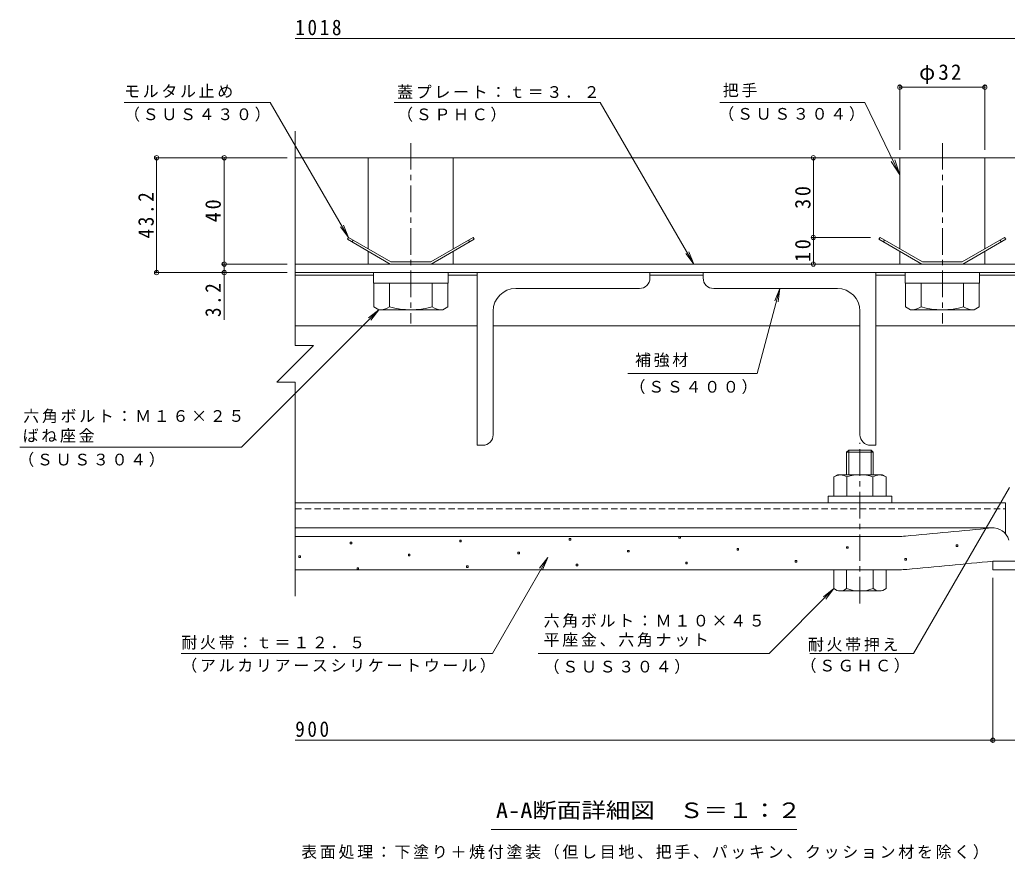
# Model space of a CAD drawing. Units: millimetres at full size. Extents: x -494 to 546, y -392 to 384.
# Drawn here: x -493.9 to -122.3, y -340.6 to -24.8 of the extents above; entities that cross this region are included whole.
import ezdxf
from ezdxf.enums import TextEntityAlignment as Align

# ---------------------------------------------------------------- set-up
doc = ezdxf.new("R2010")
doc.units = ezdxf.units.MM
doc.header["$LTSCALE"] = 2
doc.header["$PDMODE"] = 32
doc.header["$PDSIZE"] = 1.6
doc.linetypes.add('CHAIN1', pattern=[8, 5, -1, 1, -1])
doc.linetypes.add('DASHED1', pattern=[1.8, 1.2, -0.6])
for name, color, linetype, lineweight in [('D-2', 3, 'Continuous', 9), ('D-3', 5, 'Continuous', 5), ('D-4', 4, 'Continuous', 9), ('D-5', 7, 'Continuous', 9), ('D-6', 6, 'Continuous', 9), ('D-7', 134, 'Continuous', 5), ('D-9', 134, 'Continuous', 5), ('D-B', 2, 'Continuous', 9), ('D-C', 2, 'Continuous', 9), ('D-F', 7, 'Continuous', 9)]:
    doc.layers.add(name, color=color, linetype=linetype, lineweight=lineweight)
doc.styles.add('ＭＳ ゴシック', font='')
doc.styles.get('ＭＳ ゴシック').set_extended_font_data('MS Gothic')

msp = doc.modelspace()

# ---------------------------------------------------------------- linework, layer by layer
at = {"layer": 'D-2'}
for p, q in [((-91.132, -116.689), (-390.204, -116.689)), ((-390.204, -119.889), (-91.132, -119.889))]:
    msp.add_line(p, q, dxfattribs=at)
at = {"layer": 'D-3', "color": 4, "lineweight": 9}
for p, q in [((-390.204, -76.689), (-83.732, -76.689)), ((-354.447, -116.689), (-370.567, -107.382)), ((-368.435, -107.689), (-368.835, -108.382)), ((-322.897, -107.382), (-339.018, -116.689)), ((-325.029, -107.689), (-324.629, -108.382)), ((-154.447, -116.69), (-170.567, -107.382)), ((-168.435, -107.69), (-168.835, -108.382)), ((-122.897, -107.382), (-139.018, -116.69)), ((-125.029, -107.69), (-124.629, -108.382)), ((-354.447, -116.689), (-339.018, -116.689)), ((-354.232, -115.889), (-339.232, -115.889)), ((-154.447, -116.69), (-139.018, -116.69)), ((-154.232, -115.89), (-139.232, -115.89))]:
    msp.add_line(p, q, dxfattribs=at)
at = {"layer": 'D-3', "color": 6, "lineweight": 9}
for p, q in [((-390.204, -120.889), (-360.732, -120.889)), ((-332.732, -120.889), (-321.732, -120.889)), ((-256.732, -120.889), (-236.732, -120.889)), ((-171.732, -120.889), (-160.732, -120.889)), ((-132.732, -120.889), (-77.732, -120.889)), ((-390.204, -139.889), (-321.732, -139.889)), ((-315.732, -139.889), (-177.732, -139.889)), ((-171.732, -139.889), (-77.732, -139.889))]:
    msp.add_line(p, q, dxfattribs=at)
at = {"layer": 'D-3', "linetype": 'CHAIN1'}
msp.add_line((-177.732, -244.388), (-177.732, -183.901), dxfattribs=at)
at = {"layer": 'D-3'}
for p, q in [((-181.92, -186.689), (-182.732, -187.501)), ((-182.732, -187.501), (-172.732, -187.501)), ((-182.732, -187.501), (-182.732, -195.989)), ((-181.92, -186.689), (-173.544, -186.689)), ((-181.92, -195.989), (-181.92, -186.689)), ((-173.544, -186.689), (-172.732, -187.501)), ((-173.544, -195.989), (-173.544, -186.689)), ((-172.732, -195.989), (-172.732, -187.501)), ((-187.532, -231.689), (-167.932, -231.689)), ((-187.532, -238.795), (-187.532, -231.689)), ((-182.732, -238.795), (-182.732, -231.689)), ((-172.733, -238.795), (-172.733, -231.689)), ((-167.932, -238.795), (-167.932, -231.689)), ((-170.332, -239.69), (-185.132, -239.69))]:
    msp.add_line(p, q, dxfattribs=at)
at = {"layer": 'D-3', "color": 134}
for p, q in [((-127.732, -231.689), (-127.732, -228.489)), ((-127.732, -228.489), (-80.932, -228.489)), ((-127.732, -231.689), (-80.932, -231.689))]:
    msp.add_line(p, q, dxfattribs=at)
at = {"layer": 'D-3', "color": 4, "lineweight": 9}
for points in [[(-354.232, -115.889), (-370.167, -106.689), (-370.567, -107.382)], [(-339.232, -115.889), (-323.297, -106.689), (-322.897, -107.382)], [(-154.232, -115.89), (-170.167, -106.69), (-170.567, -107.382)], [(-139.232, -115.89), (-123.297, -106.69), (-122.897, -107.382)]]:
    msp.add_lwpolyline(points, dxfattribs=at)
at = {"layer": 'D-3'}
for centre, radius, start, end in [((-185.132, -236.024), 3.666, 229.1022, 310.89809), ((-177.732, -225.274), 14.416, 249.70546, 290.29454), ((-170.332, -236.024), 3.666, 229.10191, 310.8978)]:
    msp.add_arc(centre, radius, start, end, dxfattribs=at)
at = {"layer": 'D-4'}
for p, q in [((-127.743, -215.96), (-390.204, -215.96)), ((-390.204, -219.189), (-163.4, -219.189)), ((-127.732, -228.489), (-116.628, -228.489)), ((-162.827, -231.689), (-390.204, -231.689))]:
    msp.add_line(p, q, dxfattribs=at)
at = {"layer": 'D-4', "color": 2}
for points in [[(-369.561, -221.923), (-369.561, -221.323), (-368.961, -221.323), (-368.961, -221.923)], [(-328.336, -221.229), (-328.336, -220.629), (-327.736, -220.629), (-327.736, -221.229)], [(-287.11, -220.536), (-287.11, -219.936), (-286.51, -219.936), (-286.51, -220.536)], [(-245.885, -219.842), (-245.885, -219.242), (-245.285, -219.242), (-245.285, -219.842)], [(-141.528, -222.938), (-141.528, -222.338), (-140.928, -222.338), (-140.928, -222.938)], [(-388.879, -227.099), (-388.879, -226.499), (-388.279, -226.499), (-388.279, -227.099)], [(-347.654, -226.406), (-347.654, -225.806), (-347.054, -225.806), (-347.054, -226.406)], [(-306.429, -225.712), (-306.429, -225.112), (-305.829, -225.112), (-305.829, -225.712)], [(-265.204, -225.019), (-265.204, -224.419), (-264.604, -224.419), (-264.604, -225.019)], [(-223.979, -224.325), (-223.979, -223.725), (-223.379, -223.725), (-223.379, -224.325)], [(-182.753, -223.632), (-182.753, -223.032), (-182.153, -223.032), (-182.153, -223.632)], [(-325.748, -230.889), (-325.748, -230.289), (-325.148, -230.289), (-325.148, -230.889)], [(-284.522, -230.195), (-284.522, -229.595), (-283.922, -229.595), (-283.922, -230.195)], [(-243.297, -229.502), (-243.297, -228.902), (-242.697, -228.902), (-242.697, -229.502)], [(-202.072, -228.808), (-202.072, -228.208), (-201.472, -228.208), (-201.472, -228.808)], [(-160.847, -228.115), (-160.847, -227.515), (-160.247, -227.515), (-160.247, -228.115)], [(-366.973, -231.582), (-366.973, -230.982), (-366.373, -230.982), (-366.373, -231.582)]]:
    msp.add_lwpolyline(points, close=True, dxfattribs=at)
at = {"layer": 'D-4'}
for centre, radius, start, end in [((-163.4, -189.189), 30, 270, 275.2529), ((-627.732, 4861.303), 5101.792, 275.2529, 275.61726), ((-127.743, -222.21), 6.25, 15.57156, 95.61726), ((-627.732, 4861.303), 5114.292, 275.24643, 275.6105), ((-162.827, -201.689), 30, 270, 275.24643)]:
    msp.add_arc(centre, radius, start, end, dxfattribs=at)
at = {"layer": 'D-5'}
for p, q in [((-454.629, -55.929), (-399.629, -55.929)), ((-370.167, -106.689), (-399.629, -55.929)), ((-352.946, -55.929), (-275.509, -55.929)), ((-240.243, -116.689), (-275.509, -55.929)), ((-175.836, -55.929), (-230.487, -55.929)), ((-175.836, -55.929), (-162.733, -83.157)), ((-162.733, -83.157), (-164.607, -77.457)), ((-162.733, -83.157), (-166.018, -78.137)), ((-370.167, -106.689), (-373.22, -102.73)), ((-370.167, -106.689), (-372.091, -102.074)), ((-240.243, -116.689), (-243.296, -112.73)), ((-240.243, -116.689), (-242.167, -112.074)), ((-416.934, -119.889), (-416.934, -137.703)), ((-207.861, -125.889), (-209.774, -130.509)), ((-358.727, -133.89), (-362.694, -136.933)), ((-216.417, -157.821), (-265.128, -157.821)), ((-410.474, -185.636), (-493.871, -185.636)), ((-157.558, -263.166), (-121.512, -200.733)), ((-316.039, -263.166), (-295.222, -227.11)), ((-295.222, -227.11), (-298.265, -231.076)), ((-295.222, -227.11), (-297.135, -231.729)), ((-211.904, -263.166), (-187.532, -238.795)), ((-187.532, -238.795), (-191.499, -241.838)), ((-187.532, -238.795), (-190.576, -242.761)), ((-298.773, -263.166), (-211.904, -263.166)), ((-196.588, -263.166), (-157.558, -263.166)), ((-201.469, -329.403), (-316.469, -329.403))]:
    msp.add_line(p, q, dxfattribs=at)
for points in [[(-216.417, -157.821), (-207.861, -125.889), (-208.513, -130.847)], [(-410.474, -185.636), (-358.727, -133.89), (-361.771, -137.856)]]:
    msp.add_lwpolyline(points, dxfattribs=at)
at = {"layer": 'D-6'}
msp.add_line((-77.732, -119.889), (-390.204, -119.889), dxfattribs=at)
at = {"layer": 'D-7'}
for p, q in [((-189.732, -203.989), (-189.732, -206.489)), ((-165.732, -203.989), (-189.732, -203.989))]:
    msp.add_line(p, q, dxfattribs=at)
msp.add_lwpolyline([(-165.732, -203.989), (-165.732, -206.489), (-189.732, -206.489)], dxfattribs=at)
at = {"layer": 'D-9'}
for p, q in [((-256.732, -121.889), (-256.732, -119.889)), ((-236.732, -121.889), (-236.732, -119.889)), ((-360.632, -123.889), (-360.632, -132.793)), ((-354.732, -132.793), (-354.732, -123.889)), ((-338.732, -132.793), (-338.732, -123.889)), ((-332.832, -123.889), (-332.832, -132.764)), ((-307.232, -125.889), (-260.732, -125.889)), ((-186.232, -125.889), (-232.732, -125.889)), ((-160.632, -123.889), (-160.632, -132.764)), ((-154.732, -132.793), (-154.732, -123.889)), ((-138.732, -132.793), (-138.732, -123.889)), ((-132.832, -123.889), (-132.832, -132.793)), ((-358.732, -133.89), (-360.632, -132.793)), ((-334.741, -133.866), (-332.832, -132.764)), ((-158.724, -133.866), (-160.632, -132.764)), ((-134.732, -133.89), (-132.832, -132.793)), ((-358.732, -133.89), (-334.782, -133.89)), ((-315.732, -134.389), (-315.732, -180.889)), ((-177.732, -134.389), (-177.732, -180.889)), ((-134.732, -133.89), (-158.682, -133.89)), ((-319.732, -184.889), (-321.732, -184.889)), ((-173.732, -184.889), (-171.732, -184.889))]:
    msp.add_line(p, q, dxfattribs=at)
for points in [[(-256.732, -119.889), (-321.732, -119.889), (-321.732, -184.889)], [(-236.732, -119.889), (-171.732, -119.889), (-171.732, -184.889)]]:
    msp.add_lwpolyline(points, dxfattribs=at)
for centre, radius, start, end in [((-260.732, -121.889), 4, 270, 0), ((-232.732, -121.889), 4, 180, 270), ((-307.232, -134.389), 8.5, 90, 180), ((-186.232, -134.389), 8.5, 0, 90), ((-358.474, -126.988), 6.906, 267.86055, 302.81094), ((-346.732, -104.17), 29.72, 254.38446, 285.61554), ((-334.99, -126.988), 6.906, 237.18906, 272.13945), ((-158.474, -126.988), 6.906, 267.86055, 302.81094), ((-146.732, -104.17), 29.72, 254.38446, 285.61554), ((-134.99, -126.988), 6.906, 237.18906, 272.13945), ((-319.732, -180.889), 4, 270, 0), ((-173.732, -180.889), 4, 180, 270)]:
    msp.add_arc(centre, radius, start, end, dxfattribs=at)
at = {"layer": 'D-B'}
for p, q in [((-186.232, -195.989), (-169.232, -195.989)), ((-182.64, -196.749), (-182.64, -203.989)), ((-172.825, -196.749), (-172.825, -203.989)), ((-167.917, -196.749), (-169.232, -195.989)), ((-167.917, -196.749), (-167.917, -203.989))]:
    msp.add_line(p, q, dxfattribs=at)
at = {"layer": 'D-B', "color": 7}
for p in [(-390.204, -206.489), (-122.944, -218.207)]:
    msp.add_line(p, (-122.944, -206.489), dxfattribs=at)
at = {"layer": 'D-B', "color": 7, "linetype": 'DASHED1'}
msp.add_line((-390.204, -208.789), (-122.944, -208.789), dxfattribs=at)
at = {"layer": 'D-B'}
msp.add_lwpolyline([(-186.232, -195.989), (-187.547, -196.749), (-187.547, -203.989), (-167.917, -203.989)], dxfattribs=at)
for centre, radius, start, end in [((-184.651, -201.766), 5.793, 94.3844, 120.00002), ((-185.247, -200.829), 4.842, 57.42751, 88.18785), ((-177.732, -212.23), 16.241, 72.4119, 107.58812), ((-170.218, -200.829), 4.842, 91.81216, 122.57251), ((-170.814, -201.766), 5.793, 60, 85.61562)]:
    msp.add_arc(centre, radius, start, end, dxfattribs=at)
at = {"layer": 'D-C', "linetype": 'CHAIN1'}
for p, q in [((-346.732, -71.154), (-346.732, -139.016)), ((-146.732, -71.154), (-146.732, -139.016))]:
    msp.add_line(p, q, dxfattribs=at)
at = {"layer": 'D-C'}
for p, q in [((-330.732, -76.689), (-362.732, -76.689)), ((-362.732, -110.982), (-362.732, -76.689)), ((-330.732, -110.982), (-330.732, -76.689)), ((-162.732, -76.689), (-130.732, -76.689)), ((-162.732, -110.982), (-162.732, -76.689)), ((-130.732, -110.982), (-130.732, -76.689)), ((-362.732, -116.69), (-362.732, -111.906)), ((-330.732, -116.69), (-330.732, -111.906)), ((-162.732, -116.69), (-162.732, -111.906)), ((-130.732, -116.69), (-130.732, -111.906)), ((-362.732, -116.69), (-330.732, -116.69)), ((-130.732, -116.69), (-162.732, -116.69))]:
    msp.add_line(p, q, dxfattribs=at)
at = {"layer": 'D-C', "color": 134, "lineweight": 5}
for p, q in [((-332.732, -119.889), (-360.732, -119.889)), ((-360.732, -119.889), (-360.732, -123.889)), ((-160.732, -119.889), (-132.732, -119.889)), ((-132.732, -119.889), (-132.732, -123.889))]:
    msp.add_line(p, q, dxfattribs=at)
for points in [[(-332.732, -119.889), (-332.732, -123.889), (-360.732, -123.889)], [(-160.732, -119.889), (-160.732, -123.889), (-132.732, -123.889)]]:
    msp.add_lwpolyline(points, dxfattribs=at)
at = {"layer": 'D-F'}
for p, q in [((-68.732, -31.853), (-390.204, -31.853)), ((-162.732, -73.69), (-162.732, -49.165)), ((-162.732, -50.165), (-130.732, -50.165)), ((-130.732, -73.69), (-130.732, -49.165)), ((-390.204, -66.689), (-390.204, -147.308)), ((-442.981, -76.689), (-393.204, -76.689)), ((-442.381, -119.889), (-442.381, -76.689)), ((-416.934, -116.69), (-416.934, -76.689)), ((-195.263, -106.689), (-195.263, -76.689)), ((-195.863, -106.689), (-173.821, -106.689)), ((-195.263, -116.689), (-195.263, -106.689)), ((-393.204, -116.69), (-417.934, -116.69)), ((-416.934, -119.889), (-416.934, -116.69)), ((-393.204, -119.889), (-442.981, -119.889)), ((-390.204, -161.071), (-397.085, -161.071)), ((-390.204, -161.071), (-390.204, -241.689)), ((-127.733, -234.69), (-127.733, -296.869)), ((-433.086, -263.166), (-316.039, -263.166)), ((-127.733, -295.869), (-390.204, -295.869)), ((-127.733, -295.869), (-74.532, -295.869))]:
    msp.add_line(p, q, dxfattribs=at)
msp.add_lwpolyline([(-390.204, -147.308), (-383.322, -147.308), (-397.085, -161.071)], dxfattribs=at)
for p in [(-162.732, -50.165), (-130.732, -50.165), (-442.381, -76.689), (-416.934, -76.689), (-195.263, -76.689), (-195.263, -106.689), (-416.934, -116.69), (-195.263, -116.689), (-442.381, -119.889), (-416.934, -119.889), (-127.733, -295.869)]:
    msp.add_point(p, dxfattribs=at)

# ---------------------------------------------------------------- texts
at = {"layer": 'D-5', "color": 2, "style": 'ＭＳ ゴシック', "width": 1.15}
msp.add_text('A-A断面詳細図\u3000Ｓ＝１：２', height=5.865, dxfattribs=at).set_placement((-314.719, -326.903), align=Align.BOTTOM_LEFT)
at = {"layer": 'D-5', "char_height": 4.399, "attachment_point": 7, "style": 'ＭＳ ゴシック'}
for s, insert in [('\\T1.17;モルタル止め', (-454.629, -54.128)), ('\\T1.17;蓋プレート：ｔ＝３．２', (-351.879, -54.42)), ('\\T1.17;把手', (-229.338, -53.962)), ('\\T1.17;（ＳＵＳ４３０）', (-454.629, -63.11)), ('\\T1.17;（ＳＰＨＣ）', (-351.879, -63.153)), ('\\T1.17;（ＳＵＳ３０４）', (-231.02, -62.942)), ('\\T1.17;補強材', (-262.377, -155.526)), ('\\T1.17;（ＳＳ４００）', (-264.417, -165.63)), ('\\T1.17;六角ボルト：Ｍ１６×２５', (-492.565, -176.566)), ('\\T1.17;ばね座金', (-492.775, -183.91)), ('\\T1.17;（ＳＵＳ３０４）', (-494.427, -193.022)), ('\\T1.17;六角ボルト：Ｍ１０×４５', (-296.745, -253.568)), ('\\T1.17;耐火帯：ｔ＝１２．５', (-433.086, -261.742)), ('\\T1.17;平座金、六角ナット', (-296.745, -260.762)), ('\\T1.17;耐火帯押え', (-197.314, -262.505)), ('\\T1.17;（アルカリアースシリケートウール）', (-433.086, -270.502)), ('\\T1.17;（ＳＵＳ３０４）', (-296.745, -270.927)), ('\\T1.17;（ＳＧＨＣ）', (-200.083, -270.532)), ('\\T1.17;表面処理：下塗り＋焼付塗装（但し目地、把手、パッキン、クッション材を除く）', (-387.969, -340.629))]:
    msp.add_mtext(s, dxfattribs=dict(at, insert=insert))
at = {"layer": 'D-F', "color": 2, "char_height": 5.865, "attachment_point": 7, "style": 'ＭＳ ゴシック'}
for s, insert in [('\\T1.28;\\W0.9;1018', (-390.204, -30.653)), ('\\T1.19;φ32', (-155.482, -48.965)), ('\\T1.27;\\W0.9;900', (-390.204, -294.669))]:
    msp.add_mtext(s, dxfattribs=dict(at, insert=insert))
at = {"layer": 'D-F', "color": 2, "char_height": 5.865, "attachment_point": 7, "rotation": 90, "style": 'ＭＳ ゴシック'}
for s, insert in [('\\T1.27;\\W0.95;30', (-196.263, -95.939)), ('\\T1.28;\\W0.9;43.2', (-443.381, -107.039)), ('\\T1.27;\\W0.95;40', (-418.134, -100.939)), ('\\T1.27;\\W0.95;10', (-196.263, -115.939)), ('\\T1.27;\\W0.9;3.2', (-418.134, -136.609))]:
    msp.add_mtext(s, dxfattribs=dict(at, insert=insert))

doc.saveas('drawing.dxf')
